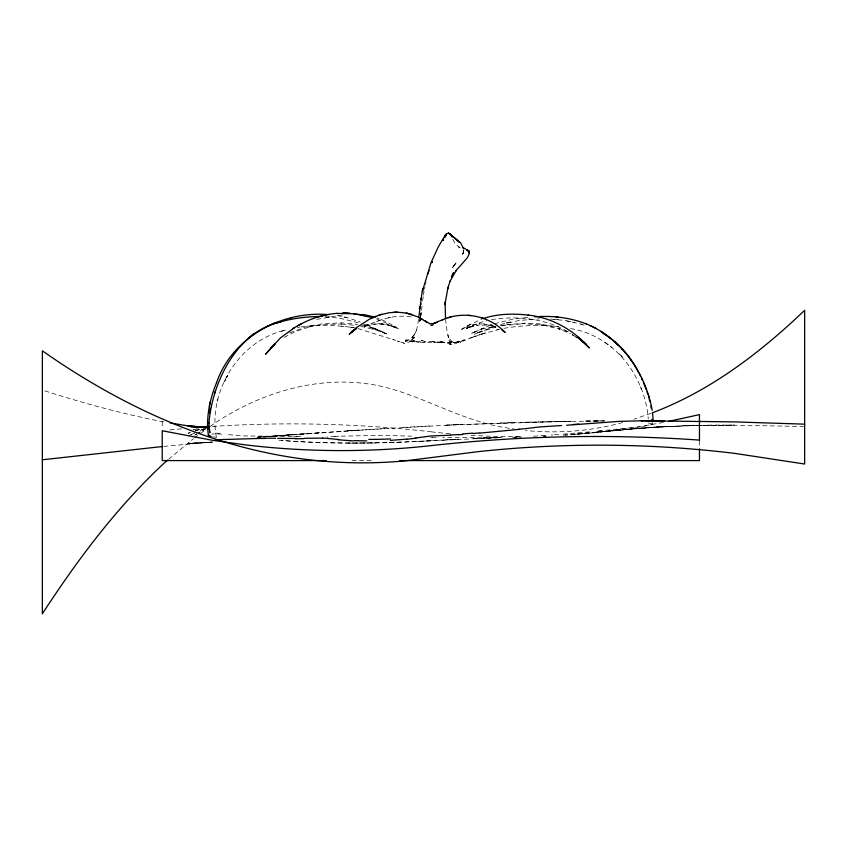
<?xml version="1.0" encoding="UTF-8"?>
<svg xmlns="http://www.w3.org/2000/svg" width="847" height="847" viewBox="0 0 847 847"><rect width="100%" height="100%" fill="white"/><g stroke="black" fill="none" stroke-linecap="round" stroke-linejoin="round"><path stroke-width="0.64" stroke-dasharray="4.24 3.18" d="M652.529 422.685L652.444 424.178L651.512 424.696L641.772 426.708L596.489 431.208M420.398 318.239L420.938 312.384M420.684 315.338L420.811 313.866M421.457 304.687L421.605 303.152M420.895 313.538L420.536 316.99L420.895 313.538L420.768 314.671M420.525 316.894L421.012 312.405M421.573 310.288L422.325 303.258M418.609 319.308L416.766 329.483L416.449 330.394L416.999 328.763L415.252 333.189L412.33 337.498L415.274 333.136M422.6 300.907L423.246 296.217M421.287 312.628L420.779 316.132M463.881 250.839L461.996 255.445L463.637 252.173L463.5 250.034M423.426 295.042L423.998 291.506L423.574 293.867M419.868 320.875L420.334 318.557M419.741 321.532L420.176 319.33M419.879 320.822L420.038 320.06M424.474 289.155L424.972 286.805M420.027 320.145L419.837 321.002L420.324 318.684M419.996 320.282L420.133 319.594M419.826 321.034L420.006 320.219M425.501 284.454L426.052 282.093M413.601 338.101L414.098 337.392L411.663 340.738M432.849 341.637L427.068 341.796L421.383 340.526L422.484 340.801L418.09 342.114L410.53 341.33C414.617 342.484 401.573 339.001 407.269 340.113C409.26 340.526 411.801 340.071 414.098 337.392M414.427 334.671L409.853 339.34L405.565 340.96L414.299 340.875L415.094 341.034L413.325 340.78L420.779 342.569L440.504 341.997L439.074 342.029M413.675 337.953L414.183 337.286L413.421 338.228M452.965 267.027L456.84 261.977L455.845 263.163M454.85 264.412L451.769 268.668L455.887 263.11M413.124 338.504L413.887 337.784M411.504 340.865L405.512 343.596L397.455 340.981L399.848 341.86M168.606 459.307L193.317 438.767M194.365 437.994L205.98 429.493M210.204 426.401L212.322 424.855C261.427 391.335 323.226 373.135 382.283 386.518C427.206 397.381 467.237 424.125 513.917 428.794M470.434 324.189L461.467 329.419L472.33 324.814L479.953 323.85L479.01 323.861L485.087 324.105L482.875 323.914M284.137 337.381L294.904 331.738L310.468 326.582L309.187 326.91L325.153 324.369L341.934 324.02L339.382 323.893M194.662 435.21L196.864 433.918L194.662 435.231M467.428 325.83L481.657 319.128M476.236 323.956L467.47 328.033L477.729 323.374L486.771 320.611M468.825 327.355L466.21 328.647L471.483 326.296L467.576 327.958L477.729 325.142L476.935 325.248L491.218 325.057M472.838 332.871L489.799 325.386M364.199 326.773C378.99 319.647 395.549 313.962 412.15 317.064M366.836 325.502L366.2 325.799L368.392 324.973L365.216 326.021L378.302 323.766L369.345 324.274L361.51 326.296M194.969 432.817L188.034 435.961L194.969 432.859M204.222 428.614L199.596 430.71L204.222 428.73M475.516 331.558L471.631 333.305L481.816 329.165L494.108 326.444M289.589 332.829L305.502 326.995L321.426 323.999L341.574 322.792L357.678 324.454M472.245 337.381L453.261 344.327L448.412 343.681L445.458 341.786M482.261 328.498L481.085 328.954L484.198 327.747M650.951 413.357L633.736 419.297M473.918 336.746L470.636 338.006L485.617 332.744L473.918 336.746L479.423 334.777M495.209 326.116L474.405 334.216L481.858 331.029L477.21 332.945L495.908 327.027L491.895 328.001M440.017 341.892L444.707 342.643L452.34 342.347L448.931 340.738C453.579 344.528 459.614 341.743 464.378 339.859L456.808 342.262M376.513 321.5L379.636 320.378M491.8 327.207L488.783 328.276M460.842 341.934L459.889 342.262L460.704 341.987M441.192 341.828C439.794 343.257 432.129 342.114 434.49 342.05L432.743 341.637M195.318 430.816L201.395 428.783M281.469 331.262L285.979 329.981C239.606 339.891 207.568 391.356 216.409 437.38M195.318 430.901L201.395 428.921M481.403 334.12L499.137 329.345M457.878 342.167L459.656 341.595M494.489 323.755L513.24 319.065L530 317.159M622.661 422.547C591.174 431.208 558.088 433.749 525.595 430.498M472.499 326.275L473.695 325.947M500.725 324.412L519.507 320.431L539.401 318.885M496.818 329.896L499.169 329.335M196.98 428.91L193.148 429.8L198.262 428.773M316.736 319.383L345.343 314.459M458.576 341.817L456.978 342.167L457.761 342.019C451.303 342.04 451.917 342.199 448.381 336.852L448.698 337.667L447.089 331.685L445.617 319.891M388.297 317.847L391.007 317.297M310.923 325.661L313.803 325.132M663.307 422.462L632.307 427.851L598.734 432.235A760.362 760.362 0 0 1 565.161 435.136M501.731 325.809L524.537 323.618L522.853 323.639L543.933 325.248L540.894 324.761M325.979 317.466L331.315 316.524M503.859 328.34C521.985 325.195 540.577 324.676 558.851 326.698M433.41 325.004L431.356 325.132L431.949 325.153M449.863 342.273L448.434 342.495M297.35 327.471L299.616 327.122M474.659 324.369L475.358 324.263M300.749 326.953C318.154 324.539 335.92 325.047 353.284 327.63L348.615 326.931M432.785 325.1L431.822 325.153M491.419 319.647C517.983 315.391 546.633 318.525 569.798 332.977M500.249 325.502L508.634 324.486M419.212 341.966L417.878 342.103M423.701 342.252L425.745 341.997M563.234 435.178L617.749 430.138M506.601 324.708L522.535 323.321L539.01 323.798L554.573 326.836L568.411 331.897M594.382 432.753L571.026 434.596L641.115 428.127L687.838 425.575L641.115 428.116L594.382 432.531L664.472 426.232L617.749 429.99M163.757 446.39L212.322 442.028L188.034 443.849L212.322 442.155L188.034 443.246L212.322 442.155M589.544 431.854L560.079 434.416M211.729 434.066L214.587 433.918M529.068 319.383L529.756 319.319M257.043 437.296L285.164 435.474M309.441 433.442L263.915 436.766M319.563 432.743L257.594 437.285L389.133 428.222M641.115 428.37L664.472 426.687L711.194 425.078L734.561 425.109L687.838 425.702L734.561 425.194L803.348 426.475M285.164 435.22L358.006 430.117M551.259 435.072L552.784 434.966M291.739 434.797L256.334 437.296M533.578 436.226L545.934 435.422M347.386 430.848L361.849 429.927M335.168 436.47L327.101 436.999M347.386 430.827L454.204 424.781L571.026 421.277L524.293 422.282M279.097 440.281C352.998 446.697 427.047 440.429 500.937 437.613M417.486 441.478L458.703 439.201L444.791 439.868M403.045 427.417L430.848 425.925M430.848 440.705C381.065 443.86 331.092 443.881 281.331 440.419M458.703 424.601L444.791 425.236L528.274 422.155L604.769 420.895M518.364 437.052L514.023 437.211M543.763 436.216L546.357 436.12M389.133 442.663L403.045 442.145M341.203 436.173L380.97 435.284L411.631 436.194M500.45 422.992L514.362 422.547M512.615 437.274L520.407 437.041M436.152 437.264L432.69 437.285M375.21 442.981L347.386 443.076M352.066 460.588L374.025 460.588M292.151 436.48L243.523 435.93L227.515 434.585M481.699 437.772L442.727 437.264M439.731 341.997L445.766 341.955M442.102 342.029L441.319 342.008L442.282 342.04M221.607 434.151L218.23 433.982A93.615 5.696 9.9 0 0 214.64 433.929M550.275 319.054L564.303 320.431L579.401 323.66M324.983 316.662L340.229 318.345L359.382 323.003M378.291 323.755L389.451 325.11L399.138 329.25L386.867 321.955L377.349 317.911M341.669 324.009L354.321 325.28M379.721 323.85L382.505 324.052L381.118 323.946M383.829 324.179L382.029 324.02L388.678 325.195L387.397 324.867M341.563 326.201L343.914 326.413M406.031 340.981L407.227 341.097M553.906 319.266L559.454 319.795M412.394 341.849L413.294 341.944M492.552 325.216L490.318 324.941L493.822 325.513M484.6 324.062L496.967 327.355M216.154 437.285L212.576 436.798M491.631 325.121L493.42 325.407M355.602 328.043L350.944 327.27L353.273 327.651M430.414 324.994L431.472 325.142L430.53 325.004M337.212 315.592L348.816 318.112L360.187 322.019M543.001 325.1L559.698 329.176L558.84 328.901L570.465 333.76M566.728 320.822L574.584 322.411M360.737 326.307L376.089 329.97L386.814 334.004L384.369 332.956L385.374 333.39M451.07 344.316L449.799 343.903L451.345 344.369M361.711 325.174L373.22 328.075L383.458 332.257L364.528 323.798M570.454 328.572C614.107 335.433 645.266 376.333 648.251 419.043M163.757 421.922C123.482 414.119 83.832 403.363 44.775 390.869M346.455 317.477L344.073 316.905M357.9 328.583L393.897 339.806M421.383 340.526L422.939 340.96M403.257 343.046L404.146 343.289M372.447 328.911L374.289 329.43M388.275 325.089L394.522 327.387L393.146 326.635M579.909 323.819L582.027 324.475M580.587 324.03L584.144 325.121M434.172 342.072L435.167 342.4L433.78 341.913M393.94 339.827L392.743 339.435L398.672 341.436M363.596 324.422L386.497 333.909L384.993 333.167M433.389 341.765L434.32 342.093M376.364 318.758L389.249 324.486M377.01 329.578L373.951 328.382L377.518 329.79M394.522 327.387L388.328 323.988M460.281 247.97L455.294 244.095L452.796 239.32M573.059 335.19L572.403 334.798L573.906 335.698M573.97 335.761L576.701 337.477L572.043 334.427M458.598 246.932L459.37 247.43L458.513 246.869M604.737 342.294L612.169 347.598M393.993 326.063L396.078 327.408M640.374 386.783L641.264 388.953M463.521 249.632L463.722 250.172M652.497 424.051L648.326 422.949L650.687 422.515A42.699 1.81 -2.4 0 0 651.195 422.441M699.463 440.885L699.463 447.798M162.222 421.615L162.222 428.381M215.794 433.177A81.481 4.013 8.6 0 1 220.464 433.336M293.634 436.639A53.181 2.446 2 0 1 299.15 436.692M296.704 436.343A56.548 3.515 2.5 0 1 300.685 436.396M334.734 436.406A45.812 4.902 1.5 0 1 340.822 436.099M432.722 437.296A6.607 0.551 1.6 0 1 430.848 437.274M558.533 434.395A62.625 2.605 -2.9 0 1 551.482 434.913M502.26 437.253A215.71 45.187 3.1 0 1 481.382 437.476M521.424 437.02A48.533 2.35 -0.8 0 1 519.338 437.116M601.095 430.943A175.223 3.208 -4.2 0 1 594.202 431.589M545.786 436.12A760.362 760.362 0 0 1 543.202 436.216M519.952 436.671A760.362 760.362 0 0 1 469.587 435.21M450.212 433.759A760.362 760.362 0 0 1 430.848 431.801M169.972 429.916A1230.818 1230.818 0 0 1 181.597 428.815M212.586 426.422A1230.818 1230.818 0 0 1 430.848 431.769M463.648 251.919L462.981 253.825L463.648 251.919M217.87 398.842L217.287 401.107L217.87 398.852M225.567 379.498L224.529 381.574L225.567 379.509M227.727 375.412L226.625 377.444L227.727 375.412M414.162 337.222L413.537 338.271L414.162 337.222M205.694 428.741L197.965 433.272L205.694 428.794M464.823 327.535L462.557 328.784L464.812 327.598M465.215 340.176L462.907 341.034L465.215 340.176M190.469 432.446L188.034 433.262L190.469 432.468M510.593 322.04L504.791 323.353L510.593 322.04M451.356 342.124C447.322 342.622 452.838 342.082 451.091 342.156L452.054 342.167L451.345 342.093M406.253 340.896L405.152 340.97L406.264 340.97M486.527 438.047L472.615 438.598L500.45 437.624L486.527 438.047M597.791 420.959L584.25 421.086L604.091 420.906L597.791 420.948M454.924 342.527L453.018 342.442L454.924 342.527M444.559 342.622L443.489 342.548L444.559 342.622M450.435 344.189L449.196 343.797L450.445 344.168M414.607 341.076L413.198 340.642L414.607 341.076M367.026 325.619L365.025 324.983L368.339 326.074L367.026 325.619M622.206 356.862L619.03 353.517L622.174 356.862M448.582 337.35L447.883 335.56L448.582 337.35"/><path stroke-width="1.27" d="M208.955 423.14C212.004 385.374 232.989 339.859 270.055 325.153M445.024 303.205L445.099 302.199L445.533 318.97M444.929 304.613L447.989 287.408L447.47 289.378M418.82 317.064L422.071 292.331L431.049 262.612L438.121 247.218L445.363 234.873L446.517 233.645L448.487 233.221L452.351 236.398L451.091 234.841L451.599 235.381M209.558 412.997L210.342 408.212M420.694 299.531L420.895 298.324M216.567 382.622C209.781 399.255 205.789 417.613 208.415 435.527M210.352 401.722L209.336 406.571M447.714 288.404L450.265 280.717M428.688 271.559L429.048 270.405M427.936 273.888L428.307 272.734M214.46 393.675L215.329 391.335M432.277 261.543L431.832 262.644M432.044 262.581L432.468 261.532M216.525 382.717C232.374 337 281.712 310.553 328.763 314.639M449.979 281.342L456.268 270.384L467.322 257.806L469.513 253.232L468.666 250.934L462.907 247.462L463.33 248.192L460.704 242.909L449.355 233.571L450.858 234.788M452.245 275.148L453.632 272.639L451.398 276.874M444.633 237.679L444.971 237.086M452.7 274.29L453.166 273.454M443.119 240.336L443.542 239.585M443.045 240.093L443.479 239.32M444.908 236.747L445.257 236.175M455.57 271.379L456.268 270.384M271.188 347.662L270.744 348.096L274.523 344.337L265.524 354.226L280.304 338.006L294.523 327.673M349.165 334.427L356.894 327.302L369.705 319.044L379.371 315.01L389.218 312.734L397.095 312.151L406.327 313.051L417.169 316.63L429.948 323.745L433.484 323.628L437.253 322.22M349.896 333.707L353.665 330.023L352.627 331.029M272.289 346.571L275.487 343.67M351.558 332.077L351.018 332.564L354.131 329.885L351.558 332.077L352.627 331.145M167.642 460.143L163.757 463.478C116.505 507.66 77.49 559.74 42.35 613.821L42.35 350.806C128.13 411.081 228.044 455.442 333.718 461.943A458.227 458.227 0 0 0 406.56 460.715L477.57 451.716A1129.009 1129.009 0 0 1 734.561 453.357L804.65 464.029L804.65 310.309C760.235 352.754 710.114 391.07 652.179 412.881M352.077 331.622L355.888 328.89M253.253 334.3L249.177 337.413M254.418 333.411L252.237 334.957M354.777 329.578L356.513 328.53M337.032 313.39C321.172 314.375 306.063 320.346 292.713 328.742M208.743 434.755L208.288 435.358M301.511 323.798L297.689 325.767M442.272 319.901C463.14 310.521 489.28 315.603 504.96 332.331L501.953 329.949M442.917 319.615L432.648 323.861L434.86 323.194M373.548 317.202L375.877 316.227M266.667 326.561C283.554 319.679 301.945 316.651 320.124 316.492M277.022 322.305L271.643 324.21M318.059 316.884L316.64 317.339L318.97 316.587M381.806 314.248L379.371 315.01M483.023 318.641C497.602 313.665 513.388 313.422 528.549 315.148M274.703 323.501L282.189 321.373M448.084 317.731L450.89 316.926M290.955 318.271L291.569 318.112M322.591 315.719L320.918 316.122L326.444 314.84M668.474 421.446L699.463 414.617L699.463 440.122M415.676 438.015L430.848 435.983L450.509 435.178M42.35 459.783L162.476 446.517M524.272 428.815L539.677 426.93L561.572 425.554M519.582 429.344L480.111 433.092M406.74 439.106L390.351 440.398M336.661 313.411L354.649 313.824L372.765 317.636M462.737 434.479L458.693 434.744M566.664 425.236L619.093 421.383L641.973 420.779M195.699 427.206L208.478 426.422M534.648 316.831C552.191 315.497 570.147 317.509 586.548 324.03M393.611 312.268L397.095 312.151M304.581 438.27L322.675 438.143M256.345 438.545L215.318 439.762M296.577 438.46L277.7 438.428M265.46 438.418L259.595 438.481A237.319 14.653 4.8 0 0 256.44 438.555M326.243 460.588L162.222 460.588L162.222 430.742L212.597 440.334L246.17 444.982A812.548 812.548 0 0 0 430.848 445.649A1493.155 1493.155 0 0 1 699.463 440.091M399.848 460.588L699.463 460.588L699.463 448.762M208.478 426.719L190.596 426.666L208.478 427.248L188.034 426.062L208.478 427.767L188.034 425.882L170.141 422.96M664.472 420.895L641.115 420.768L734.561 421.891L804.65 424.167M366.772 440.916L354.586 440.609M347.101 313.242L343.289 313.189L349.98 313.358L342.146 313.157M353.898 314.046L365.555 314.957L375.02 317.191M649.194 420.874L649.765 420.906M327.736 438.45L338.98 439.561M470.752 315.55L468.243 315.317M558.205 317.149L555.833 316.905M528.136 315.095C551.821 317.551 573.779 329.981 589.247 347.884L577.792 337.212L586.24 344.485L581.603 340.346M361.807 315.042L365.068 315.719M211.125 436.523L209.135 435.94M406.327 313.051L412.161 314.618M481.107 317.593L483.722 318.483M585.997 323.787C599.93 329.208 612 338.461 622.196 349.271M589.946 325.523L595.621 328.244M450.371 234.439L449.535 234.016L450.54 234.323M422.685 319.552L419.297 317.678L421.033 318.663M603.18 333.527C618.871 342.368 630.549 356.82 638.691 372.648M577.241 337.106L582.185 340.738M600.925 331.346L605.923 334.766M449.355 233.571L451.387 235.773M578.946 338.26L578.353 337.826L579.994 339.054M454.924 238.42L450.604 234.365M610.465 338.313L607.924 336.27M583.181 341.68L584.144 342.484M503.531 331.05L504.96 332.331M614.551 341.828L617.855 345.025M456.904 240.23L455.771 239.108L458.894 242.02M622.058 349.112C637.812 366.01 648.146 387.725 652.201 410.414M451.26 234.979L452.213 236.429M631.502 360.653L628.612 356.725M450.784 234.873L451.186 235.466M451.747 236.366L452.086 237.044M639.294 373.76L640.406 375.962M641.475 378.175L642.513 380.419M643.508 382.685L646.219 389.546M647.034 391.854L647.807 394.183M648.77 396.089L649.469 398.461M649.204 398.884L649.829 401.256M650.909 406.041L651.354 408.455M209.188 427.936L209.781 432.965L208.955 422.981M652.656 413.696L653.143 420.377M322.866 438.09A60.688 10.005 -5.1 0 1 327.948 438.407M303.946 438.598A42.805 3.674 -2.7 0 1 295.307 438.778M263.555 438.259A140.581 5.897 3 0 1 275.646 438.248M390.552 438.905A87.559 17.671 -3.2 0 1 368.773 439.392M353.728 440.874A65.748 9.497 -1.8 0 1 349.896 440.684M349.843 440.631A68.046 8.057 -0.9 0 1 337.911 439.699M415.93 438.143A67.633 13.287 -3.8 0 1 406.909 439.244M210.172 435.993A52.408 3.314 3.9 0 1 208.965 435.559M472.615 433.156A80.359 7.941 -3.9 0 1 462.621 433.908M458.746 434.553A73.255 9.158 -3.9 0 1 450.72 434.987M573.281 424.474A190.755 2.647 -4.1 0 1 578.723 424.135M523.287 428.773A68.903 5.018 -3.6 0 1 518.66 429.291M479.646 432.944A96.717 8.131 -4 0 1 473.134 433.495M647.997 421.139A155.573 6.363 -7 0 1 651.946 421.467M651.502 419.752A138.823 5.103 -5.9 0 1 652.635 420.514M198.389 427.417A1230.818 1230.818 0 0 1 207.42 426.772M468.698 251.326L468.687 252.904L467.989 250.447L468.698 251.326M419.689 306.868L419.498 308.763L419.689 306.868M422.621 289.949L422.335 291.135L422.907 288.753L422.621 289.949M445.882 235.455L445.586 235.974L446.2 234.979L445.586 235.911L445.882 235.455M449.069 233.433L448.487 233.221L449.069 233.433M467.523 250.193L466.962 249.981L467.523 250.193M426.867 322.22L425.385 321.214L426.867 322.22M468.539 250.892L468.92 251.411L468.539 250.892M469.09 251.538L468.687 251.03L469.132 251.623M462.155 245.005L462.155 245.005"/></g></svg>
